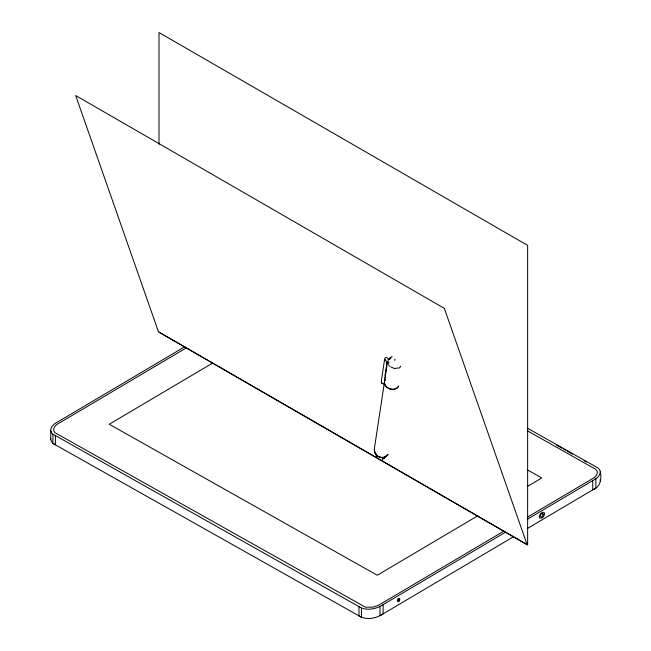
<?xml version="1.0" encoding="UTF-8"?>
<svg xmlns="http://www.w3.org/2000/svg" width="651" height="651" viewBox="0 0 651 651"><rect width="100%" height="100%" fill="white"/><g stroke="black" fill="none" stroke-linecap="round" stroke-linejoin="round"><path stroke-width="0.98" d="M374.634 450.264L374.618 451.379M55.392 435.584L55.392 444.828L52.536 443.168L50.688 439.661L50.786 429.082L52.047 426.364L54.619 423.777L184.9 346.657M50.688 439.661L50.786 438.326M527.465 428.212L598.098 468.012C602.338 470.893 599.571 476.744 595.901 478.737L527.237 519.36M600.312 471.772C601.882 478.867 600.36 487.282 592.736 489.853L592.736 480.609M399.543 599.53C399.755 600.523 397.606 601.988 397.72 600.377C398.054 598.114 401.423 600.043 397.948 598.627M543.487 514.363C540.224 522.151 539.061 510.937 543.487 514.363L541.852 513.444M385.05 375.358L387.06 362.021M387.483 362.029L374.235 449.515L374.87 453.031L377.564 456.107M384.977 378.19L385.506 374.83L385.4 375.489M387.679 361.94L387.361 363.258L387.711 362.672M389.339 359.564L392.073 356.366M385.018 379.769C381.673 387.646 394.433 393.074 398.656 386.149M385.034 379.574C381.364 387.565 394.539 393.253 398.77 386.092M387.793 361.647L388.313 360.719M388.159 359.808L390.177 357.489M386.596 357.423L385.294 357.733L384.676 358.799L381.266 381.453L381.925 383.317L384.293 384.228M388.354 454.317L385.953 456.579M384.212 457.865L382.308 459.028M384.277 457.97L382.406 459.508M387.435 455.122L383.976 457.222M387.467 455.195L384.22 458.076M384.375 457.938L382.357 459.126M386.727 455.977L384.627 457.132L382.178 457.474M186.259 347.927L56.995 424.403C54.171 426.039 52.056 430.539 55.262 432.874L365.357 607.147L372.567 607.204L378.28 605.414L504.045 531.004M212.486 363.168L109.254 424.249L377.271 575.248L477.883 515.73M527.749 486.224L541.746 477.94L527.595 469.973M527.627 517.057L594.005 477.785C596.829 476.15 598.944 471.658 595.738 469.314L527.505 430.872M50.688 430.417L51.575 432.866L52.902 434.176L361.451 608.018C367.449 610.231 374.292 609.149 379.972 606.488L505.404 532.282M513.265 536.872L379.972 615.732L379.972 606.488M527.237 528.604L595.901 487.981L595.901 478.737M398.054 367.97L394.449 368.531L390.665 366.83M382.788 457.441L383.39 457.352M382.194 457.572L378.613 456.709M381.567 457.563L378.548 456.79M556.727 445.276L561.959 448.222M563.701 449.206L565.442 450.191M567.192 451.167L572.416 454.113M584.102 460.696L586.396 461.99M158.99 332.197L527.635 545.033L527.635 245.386L158.99 32.55L158.99 144.286M385.449 359.913L385.75 360.125M377.474 456.172L378.076 456.424M385.482 359.954L386.556 362.2M377.092 455.749L374.756 451.875M388.452 359.612L387.435 357.895M381.925 383.317L381.364 382.43M375.505 454.056L377.189 456.733L374.821 452.486M377.067 455.521L377.189 456.449M600.043 479.754L600.312 481.024M377.222 456.074L377.173 455.464M383.13 604.616L383.13 613.86C376.262 618.426 366.269 620.541 358.961 615.862L358.961 606.618M361.451 608.018L361.451 617.262L52.902 443.429L52.902 434.176M400.739 366.09A6.29 5.664 8.6 0 1 399.812 367.481M399.405 367.88A6.29 5.664 8.6 0 1 398.949 368.246M389.404 366.334A6.29 5.664 8.6 0 1 388.907 365.244M388.671 364.161A6.29 5.664 8.6 0 1 388.907 361.989M397.313 600.507C399.6 605.08 401.439 594.005 397.313 600.507M539.313 516.153L539.589 518.001C542.25 519.335 545.562 515.063 544.269 512.581C542.071 511.344 539.85 514.209 539.313 516.153M394.726 360.011L395.133 359.702L394.766 359.954M444.332 308.362L75.679 95.526L158.453 331.733L527.098 544.57L444.332 308.362"/></g></svg>
